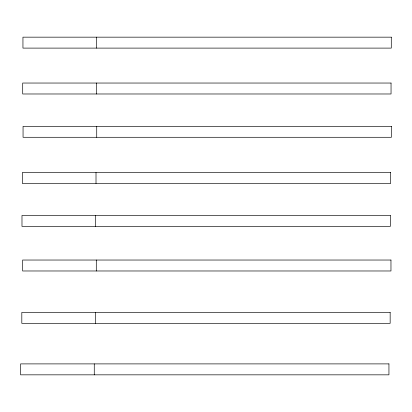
<?xml version="1.0" encoding="UTF-8"?>
<svg xmlns="http://www.w3.org/2000/svg" width="412" height="412" viewBox="0 0 412 412"><rect width="100%" height="100%" fill="white"/><g stroke="black" fill="none" stroke-linecap="round" stroke-linejoin="round"><path stroke-width="0.62" d="M96.727 126.345L96.727 137.289M96.619 37.162L96.619 48.106M96.367 83.039L96.367 93.982M96.295 260.034L96.295 270.978M96.011 172.51L96.011 183.453M95.651 215.455L95.651 226.399M95.486 312.404L95.486 323.348M94.271 363.894L94.266 374.838M391.292 37.162L22.948 37.162L22.948 48.106L391.292 48.106L391.292 37.162M391.045 83.039L22.701 83.039L22.701 93.982L391.045 93.982L391.045 83.039M391.4 126.345L23.057 126.345L23.057 137.289L391.4 137.289L391.4 126.345M390.684 172.51L22.341 172.51L22.341 183.453L390.684 183.453L390.684 172.51M390.329 215.455L21.985 215.455L21.985 226.399L390.329 226.399L390.329 215.455M390.967 260.034L22.629 260.034L22.629 270.978L390.967 270.978L390.967 260.034M390.159 312.404L21.815 312.404L21.815 323.348L390.159 323.348L390.159 312.404M388.943 363.894L20.6 363.894L20.6 374.838L388.943 374.838L388.943 363.894"/></g></svg>
